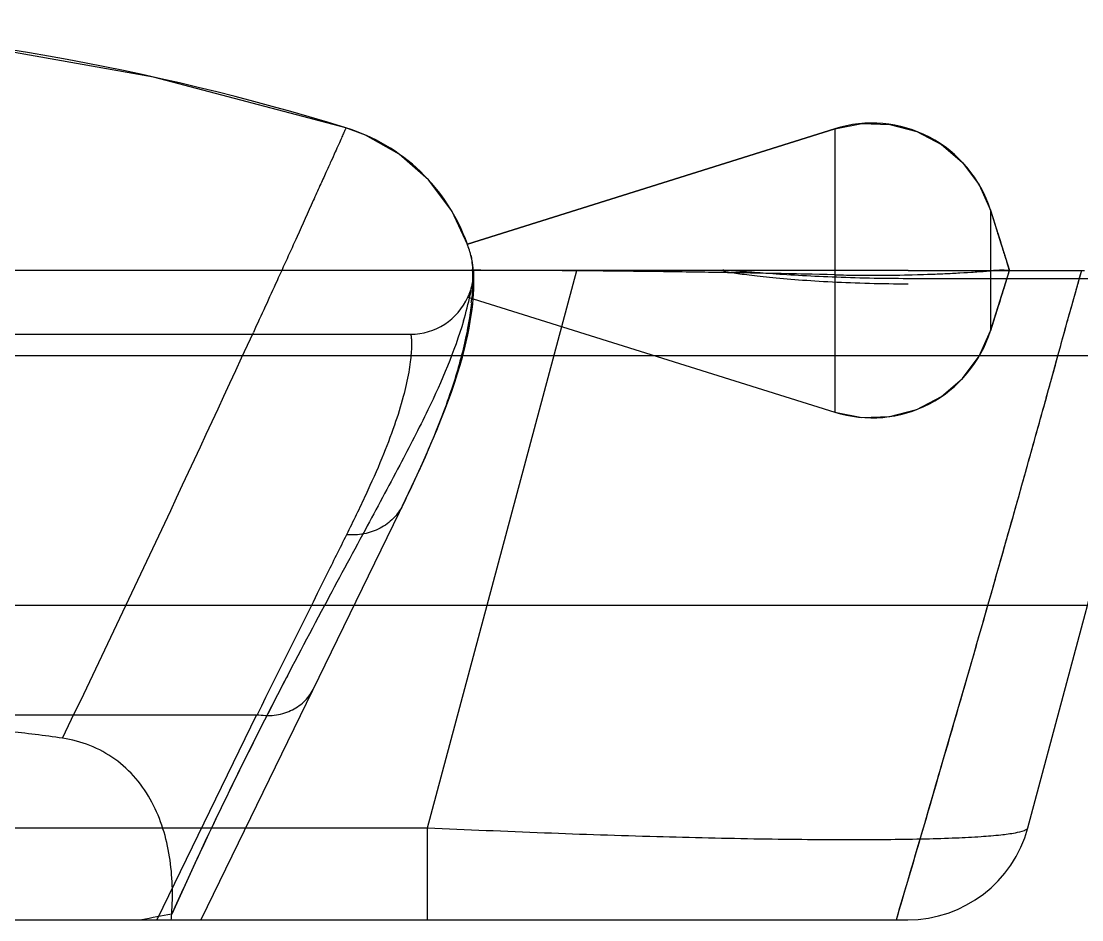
# Model space of a CAD drawing. Header units: millimetres. Extents: x 23075 to 24509, y -21593 to -20579.
# Drawn here: x 23712.48 to 23721.02, y -21271.84 to -21264.61 of the extents above; entities that cross this region are included whole.
import ezdxf

# ---------------------------------------------------------------- set-up
doc = ezdxf.new("R2010")
doc.units = ezdxf.units.MM
doc.header["$LTSCALE"] = 8
doc.layers.add('Cav-cor', color=30, linetype='Continuous')

# ---------------------------------------------------------------- blocks, each defined once
blk = doc.blocks.new('20160901.135126')
at = {"layer": 'Cav-cor', "color": 241}
for p, q in [((-44.288, 10.7019), (-47.244, 9.7742)), ((-44.288, 10.7019), (-47.244, 9.7742)), ((-47.2437, 9.7745), (-44.288, 10.702)), ((-44.288, 10.702), (-44.0682, 10.7447)), ((-44.288, 10.702), (-44.288, 10.7019)), ((-44.288, 10.702), (-44.288, 8.4214)), ((-44.0682, 10.7447), (-43.8443, 10.7374)), ((-43.8443, 10.7374), (-43.6278, 10.6805)), ((-43.6278, 10.6805), (-43.4293, 10.5768)), ((-43.4293, 10.5768), (-43.2588, 10.4315)), ((-43.2588, 10.4315), (-43.125, 10.252)), ((-43.125, 10.252), (-43.0345, 10.0472)), ((-43.0345, 10.0471), (-43.0345, 10.0472)), ((-43.0345, 10.0472), (-43.0345, 9.0762)), ((-43.0345, 10.0472), (-42.8821, 9.5617)), ((-43.0345, 10.0471), (-42.9476, 9.7703)), ((-47.2441, 9.7744), (-47.244, 9.7742)), ((-47.2413, 9.7666), (-47.2441, 9.7744)), ((-47.2047, 9.6405), (-47.2153, 9.6843)), ((-43.6972, 9.5617), (-60.0949, 9.5617)), ((-47.5635, 5.0769), (-46.3618, 9.5617)), ((-47.1958, 9.5628), (-47.1936, 9.553)), ((-43.6972, 9.5617), (-42.8853, 9.5615)), ((-43.0345, 9.0762), (-42.8821, 9.5617)), ((-42.8821, 9.5617), (-42.9372, 9.563)), ((-42.8853, 9.5618), (-42.8821, 9.5617)), ((-42.8821, 9.5617), (-42.8853, 9.5615)), ((-42.8853, 9.5615), (-42.2996, 9.5615)), ((-42.8853, 9.5615), (-42.2996, 9.5615)), ((-42.8853, 9.5615), (-42.2996, 9.5615)), ((-42.879, 9.5615), (-42.8821, 9.5617)), ((-42.7338, 5.0769), (-41.5321, 9.5617)), ((-42.3146, 9.509), (-42.3001, 9.5628)), ((-42.3001, 9.5628), (-42.3004, 9.5615)), ((-42.3, 9.563), (-42.3001, 9.5628)), ((-42.3184, 9.4956), (-43.6972, 9.4956)), ((-42.9085, 9.4783), (-42.9478, 9.3528)), ((-47.2403, 9.348), (-44.288, 8.4215)), ((-47.2403, 9.348), (-47.2403, 9.3477)), ((-47.2403, 9.348), (-44.288, 8.4215)), ((-47.24, 9.3477), (-44.288, 8.4214)), ((-42.9478, 9.3528), (-43.0345, 9.0763)), ((-52.8556, 9.0489), (-47.6998, 9.0489)), ((-52.8556, 9.0489), (-47.6998, 9.0489)), ((-43.125, 8.8714), (-43.0345, 9.0762)), ((-43.0345, 9.0762), (-43.0345, 9.0763)), ((-91.1621, 8.8782), (-9.8956, 8.8782)), ((-43.2588, 8.6918), (-43.125, 8.8714)), ((-43.4293, 8.5466), (-43.2588, 8.6918)), ((-43.6278, 8.4429), (-43.4293, 8.5466)), ((-44.288, 8.4214), (-44.288, 8.4215)), ((-44.288, 8.4214), (-44.0682, 8.3787)), ((-44.0682, 8.3787), (-43.8443, 8.386)), ((-43.8443, 8.386), (-43.6278, 8.4429)), ((-47.7419, 7.7192), (-49.3884, 4.3357)), ((-91.1621, 6.8682), (-9.8956, 6.8682)), ((-48.6922, 6.2996), (-48.6993, 6.2858)), ((-51.2838, 5.9845), (-48.9407, 5.9845)), ((-48.9407, 5.9845), (-49.7431, 4.3357)), ((-58.5776, 5.0769), (-47.5635, 5.0769)), ((-47.5635, 4.3357), (-47.5635, 5.0769)), ((-49.5977, 4.4371), (-49.6229, 4.3813)), ((-43.7915, 4.3357), (-43.7836, 4.362)), ((-58.5776, 4.3357), (-43.6998, 4.3357))]:
    blk.add_line(p, q, dxfattribs=at)
for points in [[(-48.2213, 10.7097), (-49.7689, 11.1186), (-51.5103, 11.4252), (-53.06, 11.5677)], [(-47.2413, 9.7666), (-47.3695, 10.041), (-47.5566, 10.2914), (-47.7914, 10.4979), (-48.0637, 10.6515), (-48.2213, 10.7097)], [(-47.1936, 9.5531), (-47.1938, 9.5565), (-47.1958, 9.5789), (-47.1985, 9.6015), (-47.2021, 9.6258), (-47.2048, 9.6405)], [(-47.7419, 7.7192), (-47.694, 7.8192), (-47.6484, 7.9163), (-47.6052, 8.0105), (-47.5644, 8.1019), (-47.5259, 8.1904), (-47.4899, 8.276), (-47.4563, 8.3589), (-47.425, 8.4391), (-47.3959, 8.5166), (-47.3692, 8.5915), (-47.3448, 8.6636), (-47.3224, 8.7333), (-47.3022, 8.8004), (-47.2839, 8.8651), (-47.2677, 8.9271), (-47.2532, 8.9867), (-47.2406, 9.0437), (-47.2297, 9.0983), (-47.2203, 9.1502), (-47.2125, 9.1995), (-47.206, 9.2464), (-47.2009, 9.2907), (-47.1969, 9.3323), (-47.194, 9.3713), (-47.1921, 9.4076), (-47.1911, 9.4413), (-47.1908, 9.4725), (-47.1911, 9.5015), (-47.1921, 9.5286), (-47.1936, 9.5531)]]:
    blk.add_lwpolyline(points, dxfattribs=at)
for centre, radius, start, end in [((-54.1261, -8.5155), 20.1115, 72.92648, 86.96297), ((-54.1243, -8.5064), 20.1022, 72.92378, 86.96674), ((-54.1243, -8.5064), 20.1022, 72.92378, 86.96674), ((-48.6642, 9.2687), 1.5075, 19.59255, 72.91697), ((-48.6642, 9.2687), 1.5075, 19.59255, 72.91697), ((-43.9886, 9.7478), 1, 17.41544, 107.42031), ((-43.9886, 9.7478), 1, 17.41544, 107.42031), ((-47.7088, 9.5431), 0.5133, 2.20619, 10.93469), ((-48.4862, 9.5091), 1.285, 2.45112, 2.83508), ((-48.5384, 9.5068), 1.3373, 2.07004, 2.45121), ((-47.3709, -118.3104), 127.8734, 89.493987, 89.921584), ((-47.4107, -124.5135), 134.0765, 88.66541, 89.90811), ((-47.6605, 9.5451), 0.4651, 0.97169, 2.18181), ((-43.7556, 18.6932), 9.1626, 274.02951, 274.5144), ((-42.9367, 8.3281), 1.2349, 90.02161, 94.53979), ((-42.9358, 8.3121), 1.2508, 92.18058, 94.52598), ((-42.9371, 8.346), 1.217, 90.00434, 92.17843), ((-42.9371, 8.3725), 1.1905, 87.50707, 90.00417), ((-42.2996, 10.5611), 0.9997, 269.9999, 271.28634), ((-42.2996, 10.5611), 0.9997, 269.9999, 271.28634), ((-47.4076, -122.7775), 132.3406, 89.284952, 89.495146), ((-47.4482, -126.0247), 135.5881, 89.080517, 89.284954), ((-47.5358, -131.2842), 140.8483, 88.678688, 89.079194), ((-43.9885, 22.5523), 13.029, 268.6829, 269.52943), ((-43.9775, 21.9375), 12.4144, 269.45553, 273.99887), ((-42.3184, 10.4991), 1.0034, 269.99958, 270.87185), ((-42.3185, 10.4929), 0.9973, 270.88206, 284.00542), ((-49.5789, 9.8796), 2.4135, 347.71509, 349.51987), ((-49.3469, 9.8362), 2.1774, 349.53306, 349.80712), ((-49.2454, 9.818), 2.0743, 349.8061, 350.1865), ((-47.6998, 9.5513), 0.5024, 270.00076, 336.13181), ((-47.6998, 9.5513), 0.5024, 270.00076, 336.13181), ((-50.0245, 9.9764), 2.8694, 343.36737, 347.7203), ((-49.4038, 9.5277), 2.2035, 354.12604, 355.14976), ((-239.309, 96.5568), 209.4889, 334.326345, 335.313516), ((-43.9886, 9.3756), 1, 252.57956, 342.58468), ((-43.9886, 9.3756), 1, 252.57956, 342.58468), ((-16.1049, -10.6964), 36.7532, 152.47973, 155.68453), ((-43.6998, 5.3357), 1, 270, 345), ((-30.6566, -96.2213), 102.3748, 100.676515, 100.813346), ((-52.1066, 4.5532), 2.4896, 354.98776, 356.04)]:
    blk.add_arc(centre, radius, start, end, dxfattribs=at)
for points, knots in [([(-48.2213, 10.7098), (-48.2209, 10.7096), (-48.2223, 10.7071), (-48.2229, 10.7042), (-48.226, 10.6975), (-48.2295, 10.6889), (-48.2347, 10.6773), (-48.2439, 10.6563), (-48.259, 10.6228), (-48.2812, 10.5733), (-48.3094, 10.5109), (-48.3437, 10.4349), (-48.3845, 10.3447), (-48.432, 10.2395), (-48.5094, 10.0675), (-48.6242, 9.8121), (-48.7848, 9.4584), (-48.9023, 9.2018), (-48.9659, 9.0632)], [0, 0, 0, 0, 0.000733, 0.002936, 0.006657, 0.011953, 0.018881, 0.027499, 0.05001, 0.079913, 0.117645, 0.163637, 0.21829, 0.28202, 0.355264, 0.531359, 0.746826, 1, 1, 1, 1]), ([(-43.0345, 10.0471), (-43.0294, 10.0309), (-43.0196, 9.9997), (-43.0054, 9.9544), (-42.9922, 9.9122), (-42.9798, 9.873), (-42.9684, 9.8365), (-42.9578, 9.8025), (-42.9479, 9.771), (-42.9387, 9.7418), (-42.9302, 9.7147), (-42.9224, 9.6897), (-42.9152, 9.6666), (-42.9085, 9.6453), (-42.9025, 9.6259), (-42.8971, 9.6082), (-42.8922, 9.5922), (-42.8878, 9.5771), (-42.8852, 9.5669), (-42.8853, 9.5615)], [0, 0, 0, 0, 0.100086, 0.193368, 0.280231, 0.361058, 0.436231, 0.506095, 0.570973, 0.631165, 0.686938, 0.738523, 0.786102, 0.829904, 0.870009, 0.906372, 0.938912, 0.968612, 1, 1, 1, 1]), ([(-47.2153, 9.6843), (-47.2179, 9.6935), (-47.2261, 9.7211), (-47.235, 9.7485), (-47.2413, 9.7666)], [0, 0, 0, 0, 0.335316, 1, 1, 1, 1]), ([(-42.9476, 9.7703), (-42.9373, 9.7372), (-42.9218, 9.6876), (-42.9036, 9.6298), (-42.8936, 9.5966), (-42.8884, 9.5801), (-42.8865, 9.5716)], [0, 0, 0, 0, 0.49991, 0.749861, 0.874862, 1, 1, 1, 1]), ([(-47.2153, 9.6843), (-47.212, 9.6702), (-47.2068, 9.633), (-47.2039, 9.5957), (-47.2028, 9.5726)], [0, 0, 0, 0, 0.38392, 1, 1, 1, 1]), ([(-47.1957, 9.5628), (-47.1949, 9.5621), (-47.1942, 9.5584), (-47.1937, 9.5553), (-47.1936, 9.5531)], [0, 0, 0, 0, 0.326887, 1, 1, 1, 1]), ([(-44.288, 9.5266), (-44.0339, 9.5208), (-43.6155, 9.5235), (-43.1979, 9.5462), (-43.0345, 9.5591)], [0, 0, 0, 0, 0.607866, 1, 1, 1, 1]), ([(-43.7915, 4.3357), (-43.6689, 4.749), (-43.4478, 5.5058), (-43.1471, 6.5422), (-42.9058, 7.3907), (-42.7369, 7.9912), (-42.6233, 8.3988), (-42.5509, 8.6602), (-42.486, 8.8968), (-42.4281, 9.107), (-42.3843, 9.2634), (-42.3539, 9.3707), (-42.3355, 9.4351), (-42.3206, 9.4869), (-42.3104, 9.5254), (-42.3032, 9.5489), (-42.3013, 9.5601), (-42.3001, 9.5628)], [0, 0, 0, 0, 0.23791, 0.435135, 0.595606, 0.7247, 0.779437, 0.829109, 0.874385, 0.914855, 0.949456, 0.964006, 0.976409, 0.986419, 0.993792, 0.998357, 1, 1, 1, 1]), ([(-42.8853, 9.5615), (-42.8853, 9.5562), (-42.8879, 9.546), (-42.8923, 9.5308), (-42.8971, 9.5149), (-42.9026, 9.4972), (-42.9087, 9.4777), (-42.9153, 9.4564), (-42.9225, 9.4333), (-42.9304, 9.4082), (-42.9388, 9.3812), (-42.948, 9.352), (-42.9578, 9.3206), (-42.9685, 9.2867), (-42.9799, 9.2503), (-42.9922, 9.2111), (-43.0054, 9.169), (-43.0196, 9.1237), (-43.0294, 9.0925), (-43.0345, 9.0763)], [0, 0, 0, 0, 0.031623, 0.061155, 0.09369, 0.130113, 0.170365, 0.21433, 0.261981, 0.313548, 0.369284, 0.429383, 0.494146, 0.563919, 0.639002, 0.719753, 0.806556, 0.899829, 1, 1, 1, 1]), ([(-47.2403, 9.3477), (-47.2399, 9.3476), (-47.2391, 9.3495), (-47.2375, 9.3516), (-47.2353, 9.3565), (-47.2308, 9.3658), (-47.2241, 9.382), (-47.2156, 9.4062), (-47.2073, 9.4364), (-47.1976, 9.4857), (-47.195, 9.5255), (-47.1954, 9.553)], [0, 0, 0, 0, 0.005362, 0.020146, 0.044184, 0.077194, 0.168524, 0.29053, 0.439398, 0.611149, 1, 1, 1, 1]), ([(-47.202, 9.5551), (-47.2018, 9.5482), (-47.2009, 9.518), (-47.201, 9.4877), (-47.2015, 9.4645)], [0, 0, 0, 0, 0.229762, 1, 1, 1, 1]), ([(-47.1958, 9.5035), (-47.1962, 9.5005), (-47.1977, 9.4874), (-47.1997, 9.4745), (-47.2015, 9.4645)], [0, 0, 0, 0, 0.227679, 1, 1, 1, 1]), ([(-47.1934, 9.5363), (-47.1934, 9.5341), (-47.1939, 9.5238), (-47.1948, 9.5134), (-47.1956, 9.5054)], [0, 0, 0, 0, 0.215706, 1, 1, 1, 1]), ([(-47.1934, 9.5363), (-47.1934, 9.5341), (-47.1939, 9.5238), (-47.1948, 9.5134), (-47.1956, 9.5054)], [0, 0, 0, 0, 0.215706, 1, 1, 1, 1]), ([(-47.1936, 9.5531), (-47.1935, 9.5519), (-47.1932, 9.5464), (-47.1932, 9.5408), (-47.1934, 9.5363)], [0, 0, 0, 0, 0.206217, 1, 1, 1, 1]), ([(-47.1936, 9.5531), (-47.1935, 9.5519), (-47.1932, 9.5464), (-47.1932, 9.5408), (-47.1934, 9.5363)], [0, 0, 0, 0, 0.206209, 1, 1, 1, 1]), ([(-43.7836, 4.362), (-43.6709, 4.7423), (-43.4659, 5.444), (-43.1211, 6.6308), (-42.8415, 7.6175), (-42.6134, 8.4333), (-42.4894, 8.8844), (-42.3934, 9.2335), (-42.3361, 9.4315), (-42.3146, 9.509)], [0, 0, 0, 0, 0.222294, 0.409709, 0.692696, 0.797097, 0.884463, 0.954919, 1, 1, 1, 1]), ([(-47.2015, 9.4645), (-47.2017, 9.4549), (-47.2029, 9.4138), (-47.2055, 9.3728), (-47.2082, 9.3413)], [0, 0, 0, 0, 0.232965, 1, 1, 1, 1]), ([(-47.2118, 9.3021), (-47.2231, 9.193), (-47.2654, 8.9516), (-47.3778, 8.5661), (-47.5478, 8.1311), (-47.6879, 7.83), (-47.7646, 7.6723)], [0, 0, 0, 0, 0.190435, 0.423994, 0.695706, 1, 1, 1, 1]), ([(-47.2751, 9.1551), (-47.3484, 8.9089), (-47.5156, 8.5175), (-47.8012, 7.9668), (-48.0832, 7.4422), (-48.4147, 6.8285), (-48.7912, 6.1145), (-49.2043, 5.29), (-49.4806, 4.6974), (-49.6229, 4.3813)], [0, 0, 0, 0, 0.14477, 0.238523, 0.349765, 0.480357, 0.63161, 0.804627, 1, 1, 1, 1]), ([(-47.6998, 9.0489), (-47.6977, 9.0435), (-47.6957, 9.027), (-47.6932, 8.9956), (-47.6931, 8.9502), (-47.696, 8.8918), (-47.7032, 8.8212), (-47.721, 8.7045), (-47.7601, 8.5335), (-47.8324, 8.3024), (-47.9343, 8.0385), (-48.0644, 7.7451), (-48.1634, 7.5413), (-48.2165, 7.4346)], [0, 0, 0, 0, 0.01014, 0.028731, 0.055348, 0.089584, 0.131087, 0.179557, 0.296284, 0.437935, 0.603324, 0.791314, 1, 1, 1, 1]), ([(-47.7646, 7.6723), (-47.7836, 7.6333), (-47.8353, 7.5604), (-47.9443, 7.4803), (-48.0757, 7.4353), (-48.1696, 7.4307), (-48.2165, 7.4346)], [0, 0, 0, 0, 0.240423, 0.48586, 0.739067, 1, 1, 1, 1]), ([(-48.2165, 7.4346), (-48.2716, 7.3238), (-48.5117, 6.8406), (-48.7516, 6.3572), (-48.936, 5.9845)], [0, 0, 0, 0, 0.229371, 1, 1, 1, 1]), ([(-48.9407, 5.9845), (-48.9163, 5.9845), (-48.8687, 5.9803), (-48.7974, 5.9797), (-48.7296, 5.9947), (-48.6465, 6.0245), (-48.5555, 6.0831), (-48.5044, 6.1521), (-48.4864, 6.1891)], [0, 0, 0, 0, 0.137658, 0.270171, 0.400615, 0.527259, 0.768017, 1, 1, 1, 1]), ([(-50.5016, 5.7968), (-50.6478, 5.8186), (-51.2348, 5.8905), (-51.8283, 5.9047), (-52.2713, 5.8884)], [0, 0, 0, 0, 0.250126, 1, 1, 1, 1]), ([(-49.6229, 4.3813), (-49.6123, 4.535), (-49.6193, 4.8451), (-49.7324, 5.2208), (-49.9043, 5.4779), (-50.0741, 5.6359), (-50.2772, 5.7467), (-50.4262, 5.7856), (-50.5016, 5.7968)], [0, 0, 0, 0, 0.251185, 0.501525, 0.626718, 0.751494, 0.875868, 1, 1, 1, 1]), ([(-47.5635, 5.0769), (-47.2504, 5.062), (-46.636, 5.0356), (-45.7436, 5.0055), (-45.0374, 4.9892), (-44.5156, 4.9825), (-44.166, 4.9808), (-43.8492, 4.9822), (-43.5683, 4.9867), (-43.326, 4.9942), (-43.1243, 5.0045), (-42.9645, 5.0174), (-42.8482, 5.0326), (-42.7776, 5.048), (-42.7442, 5.0632), (-42.735, 5.0724), (-42.7338, 5.0769)], [0, 0, 0, 0, 0.194129, 0.380831, 0.553052, 0.631587, 0.70401, 0.769619, 0.82778, 0.877974, 0.919778, 0.95289, 0.977145, 0.992567, 0.997136, 1, 1, 1, 1])]:
    blk.add_open_spline(points, degree=3, knots=knots, dxfattribs=at)
for points in [[(-43.0345, 10.0471), (-43.0292, 10.0304), (-43.0191, 9.998), (-43.0049, 9.9528), (-42.9917, 9.9107), (-42.9794, 9.8716), (-42.968, 9.8352), (-42.9574, 9.8013), (-42.9475, 9.7699), (-42.9384, 9.7407), (-42.9299, 9.7137), (-42.9221, 9.6887), (-42.9149, 9.6657), (-42.9083, 9.6444), (-42.9022, 9.625), (-42.8968, 9.6073), (-42.8919, 9.5914), (-42.8879, 9.5776), (-42.8852, 9.567), (-42.8853, 9.5615)], [(-43.6972, 9.4956), (-43.8016, 9.4956), (-44.0105, 9.4978), (-44.3123, 9.5071), (-44.585, 9.5207), (-44.8215, 9.5363), (-45.0057, 9.5505), (-45.135, 9.5608), (-45.1998, 9.5643), (-45.1997, 9.5597), (-45.1348, 9.5473), (-45.0052, 9.5288), (-44.8208, 9.5076), (-44.6629, 9.4935), (-44.5781, 9.4871)], [(-42.8853, 9.5615), (-42.8853, 9.556), (-42.8881, 9.5453), (-42.892, 9.5317), (-42.8969, 9.5158), (-42.9023, 9.4981), (-42.9084, 9.4786), (-42.915, 9.4573), (-42.9222, 9.4342), (-42.9301, 9.4092), (-42.9385, 9.3822), (-42.9476, 9.3531), (-42.9575, 9.3218), (-42.9681, 9.288), (-42.9795, 9.2517), (-42.9917, 9.2126), (-43.0049, 9.1705), (-43.0191, 9.1254), (-43.0292, 9.093), (-43.0345, 9.0763)], [(-42.8865, 9.5716), (-42.8858, 9.5683), (-42.8853, 9.5649), (-42.8853, 9.5615)], [(-44.5781, 9.4871), (-44.4932, 9.4807), (-44.3115, 9.4691), (-44.0099, 9.4574), (-43.8013, 9.4548), (-43.6972, 9.4548)]]:
    blk.add_open_spline(points, degree=3, dxfattribs=at)

msp = doc.modelspace()

# ---------------------------------------------------------------- block references
at = {"layer": 'Cav-cor'}
msp.add_blockref('20160901.135126', (23763.3186, -21276.1802), dxfattribs=at)

doc.saveas('drawing.dxf')
